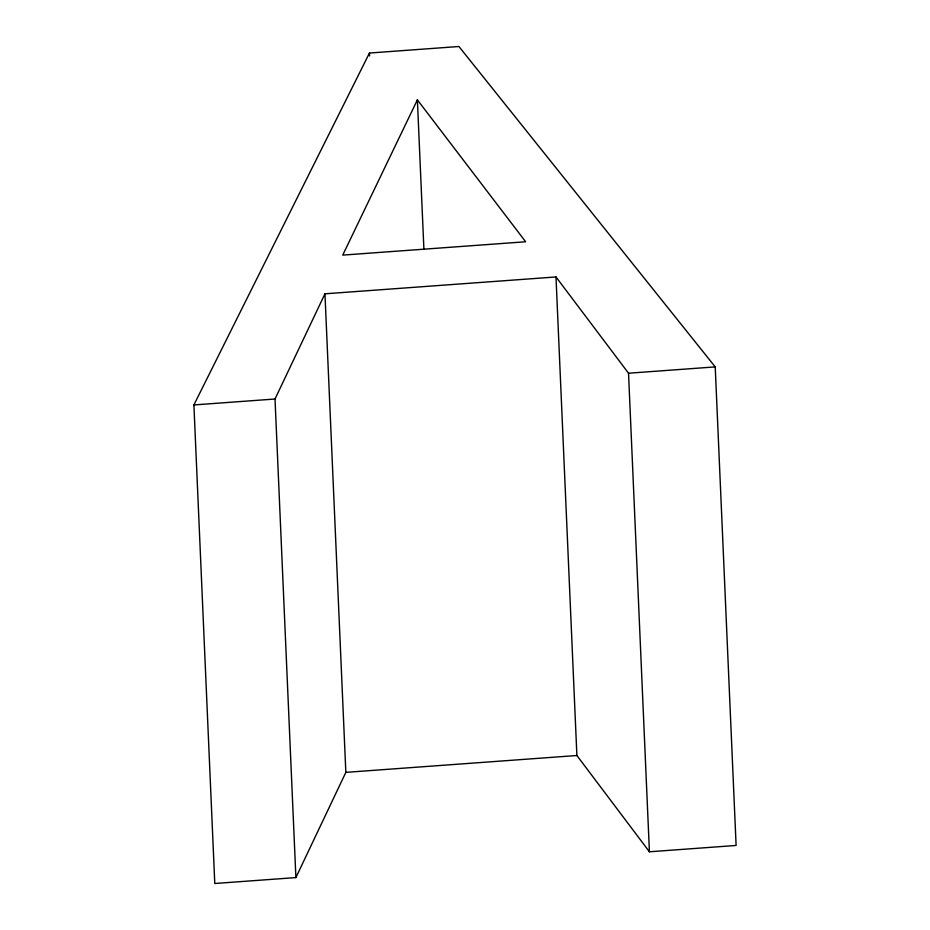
<?xml version="1.0" encoding="UTF-8"?>
<svg xmlns="http://www.w3.org/2000/svg" width="930" height="930" viewBox="0 0 930 930"><rect width="100%" height="100%" fill="white"/><g stroke="black" fill="none" stroke-linecap="round" stroke-linejoin="round"><path stroke-width="1.4" d="M295.903 877.583L275.013 399.017L324.954 293.81L555.989 276.954L628.529 373.221L649.419 851.787L736.107 845.463L715.217 366.897L458.92 46.5L369.443 53.033L193.893 404.934L214.784 883.5L295.903 877.583L345.844 772.365L324.954 293.81M417.384 99.847L342.728 255.111L525.648 241.765L417.384 99.847L423.906 249.228M193.893 404.934L275.013 399.017M628.529 373.221L715.217 366.897M345.844 772.365L576.891 755.509L649.419 851.787M555.989 276.954L576.891 755.509M369.443 53.033L369.57 55.928"/></g></svg>
